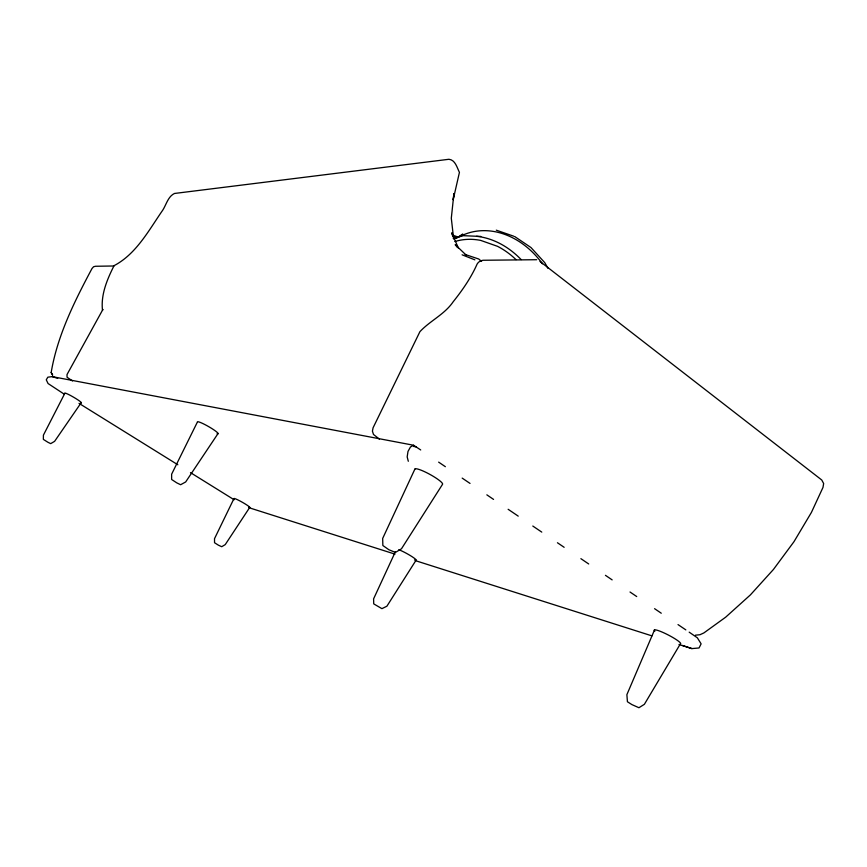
<?xml version="1.0" encoding="UTF-8"?>
<svg xmlns="http://www.w3.org/2000/svg" width="867" height="867" viewBox="0 0 867 867"><rect width="100%" height="100%" fill="white"/><g stroke="black" fill="none" stroke-linecap="round" stroke-linejoin="round"><path stroke-width="1.3" d="M654.542 629.875L626.884 694.673L627.426 701.75L631.88 704.589L638.936 707.721L644.376 704.318L680.313 643.975A14.858 2.092 27.4 0 0 666.983 634.33A14.858 2.092 27.4 0 0 654.834 631.241M395.374 551.759L373.601 598.848L373.72 603.876L381.924 608.656L386.888 606.217L416.106 560.136M113.902 265.985C107.075 279.629 100.745 294.628 102.479 310.213L102.913 309.421L67.019 374.544L67.052 377.232L72.481 380.971M249.772 507.358L225.236 544.617L221.703 546.709L218.386 545.17L214.539 542.731L214.517 538.667L233.949 498.612A9.093 0.856 29.5 0 1 243.475 502.925A9.093 0.856 29.5 0 1 248.916 507.379M218.083 433.478L185.668 481.954L180.629 484.729L176.803 482.876L171.633 479.484L171.633 474.195L197.373 422.099A11.943 1.463 29.8 0 1 209.597 427.171A11.943 1.463 29.8 0 1 217.075 433.76M81.314 402.548L54.599 441.357L50.687 443.633L47.804 442.203L43.35 439.385L43.415 435.147L64.787 393.434A9.689 0.943 30.2 0 1 73.793 397.324A9.689 0.943 30.2 0 1 80.902 402.873M456.389 238.327L462.718 233.992M420.712 449.962L413.613 445.248L410.459 446.982L407.989 451.458L407.176 456.931L408.314 461.277M114.119 265.638C135.794 254.248 148.279 231.272 161.663 211.721C166.106 205.999 167.429 196.82 174.473 193.471L448.922 159.279C455.327 159.918 457.007 167.602 459.434 172.37L453.192 199.692L453.918 193.59L451.306 218.202L453.614 238.479M453.539 238.88L462.057 235.477M453.289 238.468L463.249 235.672L480.806 236.453M413.613 445.248L52.215 376.625L47.848 377.178L46.265 379.811L48.064 383.528L64.06 394.062M695.464 635.175L699.972 634.72L703.885 632.921L725.668 617.185L750.41 594.892L773.418 569.489L793.966 541.712L811.425 512.408L822.989 487.427L823.65 483.515L821.732 479.982L540 261.455M678.991 644.484L691.899 648.592L699.04 647.974L701.121 643.845L697.35 637.798L689.189 632.162M113.794 265.985L95.478 266.267L93.571 266.754L92.01 268.51C74.519 301.293 57.341 335.659 51.175 372.517L52.605 375.021L51.175 372.517M536.716 259.71L483.082 260.263C480.556 260.577 478.476 261.812 477.143 264.012C471.084 277.689 462.534 290.066 453.224 301.716C444.543 314.472 430.021 320.779 419.91 331.682L373.081 427.778L372.42 431.148L373.493 434.465L379.378 439.092M413.57 446.407L416.225 446.917M52.215 376.625L57.699 378.37M249.132 507.748L395.005 554.143M415.651 560.721L651.886 635.858M682.459 645.471L691.899 648.592M465.167 254.486L478.747 259.016L481.597 261.39M496.292 230.167L513.86 236.247M453.419 235.39L458.101 237.049M462.111 254.811L474.845 259.84M79.005 403.35L177.843 464.766M190.48 472.623L234.155 499.771M514.76 236.583L530.962 247.529L544.79 262.69L548.042 268.402M438.648 462.133L445.367 466.695M462.187 478.107L470.033 483.428M486.842 494.84L493.561 499.403M508.138 509.287L518.228 516.136M532.793 526.031L541.767 532.11M557.438 542.753L564.146 547.305M580.89 558.662L588.704 563.973M605.448 575.33L612.145 579.882M630.016 592.009L636.714 596.55M654.574 608.677L661.272 613.218M678.016 624.587L685.83 629.886M466.056 254.996L455.208 244.635L457.494 247.539M458.502 248.287L451.729 232.844L452.747 236.29M452.91 236.463A74.042 58.046 66.2 0 1 455.392 237.428M476.536 236.312A78.843 62.836 65.2 0 1 521.154 259.601M459.813 236.593A78.019 62.652 65.2 0 1 542.46 263.806M454.85 241.546A76.025 60.549 65.2 0 1 480.719 240.408L497.495 246.315A76.025 60.549 65.2 0 1 516.038 259.645M398.798 549.721A11.195 1.279 28.9 0 1 412.193 556.755A11.195 1.279 28.9 0 1 414.491 559.974M414.87 469.134L382.672 538.45L382.856 545.506L388.871 549.732L395.439 552.431L401.475 548.789L442.582 484.241A15.779 2.558 28.8 0 0 429.718 474.292A15.779 2.558 28.8 0 0 414.87 469.134"/></g></svg>
